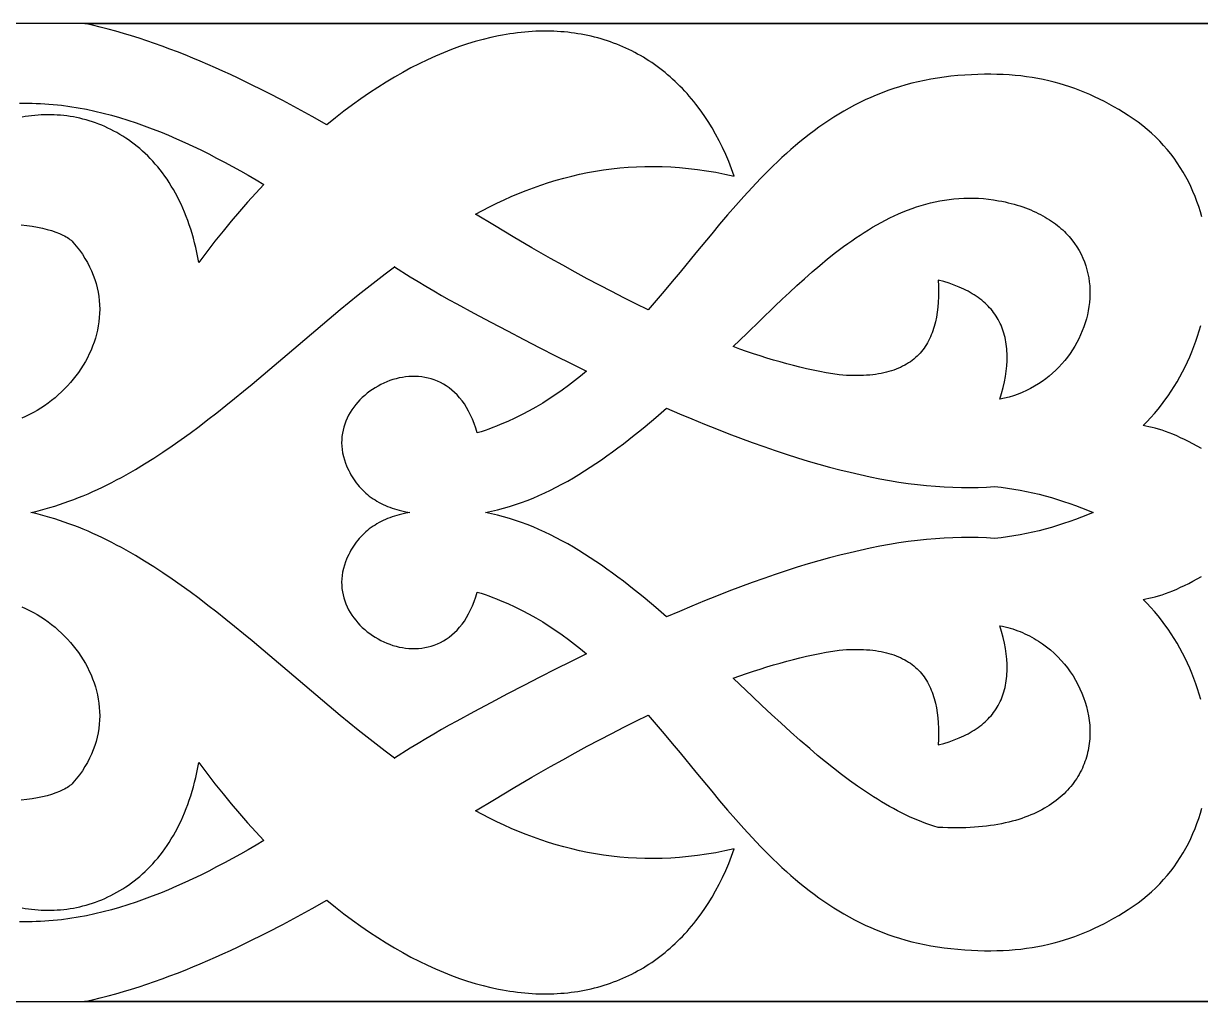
# Model space of a CAD drawing. Extents: x -365 to 365, y -40 to 40.
# Drawn here: x -133.1 to -36.8, y -40 to 40 of the extents above; entities that cross this region are included whole.
import ezdxf

# ---------------------------------------------------------------- set-up
doc = ezdxf.new("R2010")
doc.units = 0
doc.header["$MEASUREMENT"] = 0
doc.layers.add('LAYER_1', color=18, linetype='CONTINUOUS')

msp = doc.modelspace()

# ---------------------------------------------------------------- linework, layer by layer
at = {"layer": 'LAYER_1'}
for points in [[(-365, -40), (365, -40), (365, 40), (-365, 40)], [(-55.395, 25.723), (-54.989, 25.707), (-54.581, 25.678), (-54.169, 25.636), (-53.755, 25.579), (-53.338, 25.509), (-53.073, 25.458), (-52.814, 25.403), (-52.559, 25.345), (-52.31, 25.282), (-52.066, 25.216), (-51.827, 25.147), (-51.594, 25.074), (-51.365, 24.998), (-51.142, 24.918), (-50.923, 24.835), (-50.71, 24.749), (-50.501, 24.66), (-50.298, 24.567), (-50.1, 24.472), (-49.906, 24.373), (-49.717, 24.272), (-49.534, 24.168), (-49.355, 24.061), (-49.181, 23.951), (-49.011, 23.838), (-48.847, 23.723), (-48.687, 23.606), (-48.532, 23.486), (-48.382, 23.363), (-48.236, 23.238), (-48.095, 23.111), (-47.958, 22.982), (-47.827, 22.85), (-47.699, 22.717), (-47.576, 22.581), (-47.344, 22.304), (-47.13, 22.019), (-46.933, 21.727), (-46.754, 21.429), (-46.592, 21.124), (-46.446, 20.814), (-46.318, 20.5), (-46.206, 20.18), (-46.11, 19.857), (-46.031, 19.53), (-45.967, 19.2), (-45.919, 18.867), (-45.887, 18.533), (-45.869, 18.196), (-45.867, 17.859), (-45.88, 17.521), (-45.907, 17.183), (-45.949, 16.846), (-46.005, 16.509), (-46.075, 16.174), (-46.158, 15.84), (-46.256, 15.509), (-46.366, 15.181), (-46.49, 14.856), (-46.627, 14.535), (-46.776, 14.218), (-46.938, 13.906), (-47.112, 13.6), (-47.298, 13.299), (-47.496, 13.005), (-47.706, 12.717), (-47.928, 12.437), (-48.16, 12.164), (-48.404, 11.9), (-48.658, 11.644), (-48.923, 11.398), (-49.198, 11.161), (-49.484, 10.935), (-49.78, 10.72), (-50.085, 10.515), (-50.4, 10.323), (-50.724, 10.142), (-51.057, 9.974), (-51.399, 9.82), (-51.75, 9.679), (-52.11, 9.552), (-52.477, 9.44), (-52.853, 9.344), (-53.237, 9.262), (-53.095, 9.747), (-52.973, 10.221), (-52.87, 10.682), (-52.786, 11.133), (-52.721, 11.571), (-52.676, 11.998), (-52.651, 12.413), (-52.645, 12.616), (-52.644, 12.816), (-52.648, 13.014), (-52.657, 13.208), (-52.671, 13.4), (-52.689, 13.589), (-52.713, 13.774), (-52.741, 13.957), (-52.774, 14.137), (-52.812, 14.314), (-52.854, 14.489), (-52.902, 14.66), (-52.954, 14.828), (-53.012, 14.994), (-53.074, 15.156), (-53.14, 15.316), (-53.212, 15.473), (-53.289, 15.626), (-53.37, 15.777), (-53.456, 15.925), (-53.547, 16.07), (-53.643, 16.213), (-53.744, 16.352), (-53.85, 16.488), (-53.96, 16.622), (-54.075, 16.752), (-54.195, 16.88), (-54.32, 17.005), (-54.45, 17.127), (-54.584, 17.246), (-54.724, 17.362), (-54.868, 17.475), (-55.017, 17.585), (-55.171, 17.692), (-55.33, 17.797), (-55.493, 17.898), (-55.662, 17.997), (-55.835, 18.093), (-56.013, 18.186), (-56.196, 18.276), (-56.577, 18.447), (-56.976, 18.606), (-57.395, 18.754), (-57.834, 18.89), (-58.292, 19.015), (-58.27, 18.548), (-58.261, 18.092), (-58.266, 17.647), (-58.285, 17.213), (-58.318, 16.791), (-58.366, 16.382), (-58.43, 15.985), (-58.509, 15.6), (-58.555, 15.413), (-58.605, 15.229), (-58.659, 15.049), (-58.717, 14.872), (-58.779, 14.699), (-58.846, 14.529), (-58.918, 14.363), (-58.993, 14.201), (-59.074, 14.042), (-59.159, 13.887), (-59.248, 13.736), (-59.343, 13.588), (-59.442, 13.445), (-59.546, 13.306), (-59.655, 13.17), (-59.768, 13.039), (-59.887, 12.911), (-60.011, 12.788), (-60.14, 12.669), (-60.274, 12.555), (-60.414, 12.444), (-60.558, 12.338), (-60.708, 12.237), (-60.864, 12.139), (-61.025, 12.047), (-61.192, 11.958), (-61.364, 11.875), (-61.541, 11.796), (-61.725, 11.722), (-61.914, 11.652), (-62.109, 11.587), (-62.31, 11.527), (-62.517, 11.472), (-62.73, 11.422), (-62.949, 11.377), (-63.174, 11.337), (-63.406, 11.301), (-63.643, 11.271), (-63.887, 11.247), (-64.137, 11.227), (-64.394, 11.213), (-64.657, 11.204), (-64.927, 11.2), (-65.203, 11.201), (-65.486, 11.209), (-65.776, 11.221), (-66.072, 11.239), (-66.375, 11.263), (-66.908, 11.346), (-67.443, 11.437), (-67.978, 11.537), (-68.515, 11.646), (-69.054, 11.763), (-69.593, 11.889), (-70.134, 12.023), (-70.676, 12.164), (-71.219, 12.314), (-71.763, 12.471), (-72.309, 12.636), (-72.856, 12.809), (-73.404, 12.988), (-73.953, 13.175), (-74.503, 13.368), (-75.055, 13.569), (-73.945, 14.635), (-72.809, 15.742), (-71.644, 16.872), (-71.05, 17.44), (-70.449, 18.007), (-69.841, 18.57), (-69.224, 19.128), (-68.6, 19.678), (-67.967, 20.219), (-67.326, 20.747), (-66.677, 21.261), (-66.349, 21.512), (-66.018, 21.758), (-65.686, 22), (-65.351, 22.236), (-65.014, 22.468), (-64.675, 22.694), (-64.334, 22.914), (-63.99, 23.128), (-63.644, 23.335), (-63.295, 23.536), (-62.944, 23.73), (-62.591, 23.917), (-62.235, 24.096), (-61.877, 24.268), (-61.517, 24.431), (-61.153, 24.586), (-60.788, 24.733), (-60.42, 24.87), (-60.049, 24.999), (-59.676, 25.118), (-59.3, 25.227), (-58.922, 25.326), (-58.54, 25.415), (-58.157, 25.493), (-57.77, 25.561), (-57.381, 25.617), (-56.99, 25.663), (-56.595, 25.696), (-56.198, 25.717), (-55.798, 25.727)], [(-101.483, 19.29), (-100.84, 18.896), (-100.199, 18.51), (-99.561, 18.133), (-98.926, 17.765), (-98.294, 17.407), (-97.665, 17.06), (-96.265, 16.302), (-94.886, 15.565), (-93.529, 14.848), (-92.192, 14.151), (-90.876, 13.474), (-89.58, 12.818), (-88.304, 12.181), (-87.047, 11.564), (-87.536, 11.16), (-88.032, 10.765), (-88.537, 10.38), (-89.05, 10.006), (-89.572, 9.642), (-90.103, 9.29), (-90.643, 8.95), (-91.194, 8.622), (-91.754, 8.307), (-92.326, 8.006), (-92.908, 7.718), (-93.502, 7.445), (-94.107, 7.186), (-94.414, 7.063), (-94.725, 6.943), (-95.038, 6.827), (-95.354, 6.715), (-95.674, 6.608), (-95.997, 6.504), (-96.115, 6.901), (-96.244, 7.279), (-96.385, 7.637), (-96.537, 7.975), (-96.699, 8.294), (-96.87, 8.595), (-97.051, 8.877), (-97.24, 9.141), (-97.438, 9.387), (-97.643, 9.615), (-97.856, 9.826), (-98.075, 10.02), (-98.301, 10.197), (-98.533, 10.358), (-98.77, 10.503), (-99.012, 10.632), (-99.258, 10.745), (-99.508, 10.843), (-99.761, 10.927), (-100.017, 10.995), (-100.276, 11.05), (-100.537, 11.09), (-100.799, 11.116), (-101.062, 11.129), (-101.325, 11.129), (-101.589, 11.116), (-101.852, 11.091), (-102.114, 11.053), (-102.374, 11.003), (-102.633, 10.942), (-102.889, 10.869), (-103.142, 10.785), (-103.391, 10.69), (-103.637, 10.585), (-103.878, 10.47), (-104.115, 10.345), (-104.346, 10.21), (-104.571, 10.066), (-104.79, 9.913), (-105.001, 9.751), (-105.206, 9.581), (-105.403, 9.402), (-105.591, 9.216), (-105.771, 9.023), (-105.941, 8.822), (-106.102, 8.614), (-106.252, 8.4), (-106.392, 8.179), (-106.52, 7.952), (-106.637, 7.72), (-106.742, 7.482), (-106.833, 7.239), (-106.912, 6.991), (-106.977, 6.739), (-107.028, 6.482), (-107.064, 6.221), (-107.085, 5.957), (-107.09, 5.69), (-107.08, 5.419), (-107.052, 5.145), (-107.008, 4.87), (-106.946, 4.592), (-106.866, 4.312), (-106.768, 4.03), (-106.688, 3.83), (-106.604, 3.636), (-106.515, 3.447), (-106.422, 3.263), (-106.325, 3.085), (-106.223, 2.912), (-106.117, 2.744), (-106.006, 2.582), (-105.892, 2.424), (-105.773, 2.272), (-105.65, 2.125), (-105.523, 1.983), (-105.392, 1.846), (-105.256, 1.714), (-105.117, 1.586), (-104.974, 1.464), (-104.827, 1.347), (-104.675, 1.234), (-104.52, 1.126), (-104.361, 1.023), (-104.199, 0.924), (-104.032, 0.83), (-103.862, 0.741), (-103.688, 0.656), (-103.511, 0.576), (-103.33, 0.501), (-103.145, 0.429), (-102.957, 0.362), (-102.765, 0.3), (-102.57, 0.241), (-102.371, 0.187), (-102.169, 0.138), (-101.844, 0.065), (-101.519, 0), (-101.844, -0.065), (-102.169, -0.138), (-102.371, -0.187), (-102.57, -0.242), (-102.765, -0.3), (-102.957, -0.363), (-103.145, -0.43), (-103.33, -0.501), (-103.511, -0.577), (-103.688, -0.657), (-103.862, -0.742), (-104.032, -0.831), (-104.199, -0.925), (-104.361, -1.023), (-104.52, -1.126), (-104.675, -1.234), (-104.827, -1.346), (-104.974, -1.464), (-105.117, -1.586), (-105.256, -1.713), (-105.392, -1.845), (-105.523, -1.982), (-105.65, -2.124), (-105.773, -2.271), (-105.892, -2.423), (-106.006, -2.581), (-106.117, -2.743), (-106.223, -2.911), (-106.325, -3.084), (-106.422, -3.263), (-106.515, -3.446), (-106.604, -3.635), (-106.688, -3.83), (-106.768, -4.03), (-106.866, -4.312), (-106.946, -4.592), (-107.008, -4.87), (-107.052, -5.145), (-107.08, -5.419), (-107.09, -5.69), (-107.085, -5.957), (-107.064, -6.221), (-107.028, -6.482), (-106.977, -6.739), (-106.912, -6.991), (-106.833, -7.239), (-106.742, -7.482), (-106.637, -7.72), (-106.52, -7.952), (-106.392, -8.179), (-106.252, -8.399), (-106.102, -8.614), (-105.941, -8.821), (-105.771, -9.022), (-105.591, -9.216), (-105.403, -9.402), (-105.206, -9.58), (-105.001, -9.75), (-104.79, -9.912), (-104.571, -10.065), (-104.346, -10.209), (-104.115, -10.344), (-103.878, -10.469), (-103.637, -10.585), (-103.391, -10.69), (-103.142, -10.784), (-102.889, -10.868), (-102.633, -10.941), (-102.374, -11.003), (-102.114, -11.052), (-101.852, -11.09), (-101.589, -11.116), (-101.325, -11.129), (-101.062, -11.129), (-100.799, -11.116), (-100.537, -11.089), (-100.276, -11.049), (-100.017, -10.995), (-99.761, -10.926), (-99.508, -10.843), (-99.258, -10.745), (-99.012, -10.631), (-98.77, -10.503), (-98.533, -10.358), (-98.301, -10.197), (-98.075, -10.02), (-97.856, -9.826), (-97.643, -9.615), (-97.438, -9.386), (-97.24, -9.14), (-97.051, -8.877), (-96.87, -8.595), (-96.699, -8.294), (-96.537, -7.975), (-96.385, -7.637), (-96.244, -7.279), (-96.115, -6.901), (-95.997, -6.504), (-95.674, -6.608), (-95.354, -6.715), (-95.038, -6.827), (-94.725, -6.943), (-94.414, -7.063), (-94.107, -7.186), (-93.502, -7.445), (-92.908, -7.718), (-92.326, -8.006), (-91.754, -8.307), (-91.194, -8.622), (-90.643, -8.95), (-90.103, -9.29), (-89.572, -9.642), (-89.05, -10.005), (-88.537, -10.38), (-88.032, -10.765), (-87.536, -11.16), (-87.047, -11.564), (-88.304, -12.181), (-89.58, -12.817), (-90.876, -13.474), (-92.192, -14.15), (-93.529, -14.847), (-94.886, -15.563), (-96.265, -16.301), (-97.665, -17.059), (-98.294, -17.407), (-98.926, -17.765), (-99.561, -18.133), (-100.199, -18.511), (-100.84, -18.896), (-101.483, -19.29), (-102.779, -20.098), (-103.525, -19.535), (-104.268, -18.963), (-105.007, -18.382), (-105.743, -17.793), (-106.475, -17.198), (-107.204, -16.598), (-108.655, -15.385), (-110.098, -14.162), (-111.537, -12.937), (-112.973, -11.717), (-114.411, -10.51), (-115.131, -9.914), (-115.852, -9.324), (-116.575, -8.741), (-117.299, -8.167), (-118.026, -7.602), (-118.756, -7.046), (-119.489, -6.502), (-120.225, -5.97), (-120.964, -5.451), (-121.708, -4.946), (-122.456, -4.455), (-123.209, -3.981), (-123.967, -3.524), (-124.73, -3.084), (-125.114, -2.872), (-125.5, -2.664), (-125.886, -2.461), (-126.275, -2.263), (-126.665, -2.071), (-127.055, -1.885), (-127.445, -1.707), (-127.835, -1.536), (-128.226, -1.371), (-128.616, -1.213), (-129.007, -1.062), (-129.397, -0.918), (-129.787, -0.78), (-130.177, -0.649), (-130.567, -0.525), (-130.956, -0.407), (-131.345, -0.295), (-131.733, -0.19), (-132.121, -0.091), (-132.509, 0.002), (-132.121, 0.094), (-131.733, 0.192), (-131.345, 0.297), (-130.956, 0.409), (-130.567, 0.527), (-130.177, 0.651), (-129.787, 0.782), (-129.397, 0.919), (-129.007, 1.064), (-128.616, 1.214), (-128.226, 1.372), (-127.835, 1.536), (-127.445, 1.708), (-127.055, 1.886), (-126.665, 2.071), (-126.275, 2.263), (-125.886, 2.461), (-125.5, 2.664), (-125.114, 2.872), (-124.73, 3.084), (-123.967, 3.524), (-123.209, 3.981), (-122.456, 4.455), (-121.708, 4.946), (-120.964, 5.451), (-120.225, 5.97), (-119.489, 6.502), (-118.756, 7.046), (-118.026, 7.602), (-117.299, 8.167), (-116.575, 8.741), (-115.852, 9.324), (-115.131, 9.914), (-114.411, 10.51), (-112.973, 11.717), (-111.537, 12.937), (-110.098, 14.162), (-108.655, 15.385), (-107.204, 16.598), (-106.475, 17.198), (-105.743, 17.793), (-105.007, 18.382), (-104.268, 18.963), (-103.525, 19.535), (-102.779, 20.098)], [(-102.779, 20.098), (-102.78, 20.099), (-102.778, 20.099)], [(-75.055, 13.569), (-75.055, 13.569), (-75.055, 13.569)], [(-87.047, 11.564), (-87.047, 11.564), (-87.047, 11.564)], [(-80.505, 8.535), (-80.503, 8.535), (-79.457, 8.084), (-78.427, 7.65), (-77.411, 7.232), (-76.41, 6.831), (-75.425, 6.446), (-74.453, 6.078), (-73.496, 5.726), (-72.553, 5.39), (-71.624, 5.071), (-70.709, 4.768), (-69.807, 4.481), (-68.919, 4.211), (-68.044, 3.956), (-67.182, 3.718), (-66.333, 3.496), (-65.496, 3.289), (-64.672, 3.099), (-63.86, 2.924), (-63.06, 2.765), (-62.272, 2.623), (-61.495, 2.495), (-60.731, 2.384), (-59.977, 2.288), (-59.234, 2.208), (-58.503, 2.143), (-57.782, 2.094), (-57.072, 2.061), (-56.372, 2.043), (-55.682, 2.04), (-55.002, 2.053), (-54.332, 2.08), (-53.671, 2.124), (-53.675, 2.121), (-53.143, 2.063), (-52.615, 1.993), (-52.09, 1.913), (-51.568, 1.821), (-51.05, 1.72), (-50.536, 1.609), (-50.025, 1.487), (-49.517, 1.356), (-49.013, 1.216), (-48.513, 1.067), (-48.017, 0.909), (-47.524, 0.743), (-47.035, 0.569), (-46.55, 0.387), (-46.069, 0.197), (-45.592, -0.001), (-46.069, -0.198), (-46.55, -0.387), (-47.035, -0.569), (-47.524, -0.744), (-48.017, -0.91), (-48.513, -1.067), (-49.013, -1.216), (-49.517, -1.356), (-50.025, -1.487), (-50.536, -1.609), (-51.05, -1.72), (-51.568, -1.821), (-52.09, -1.913), (-52.615, -1.993), (-53.143, -2.063), (-53.675, -2.121), (-53.673, -2.122), (-54.333, -2.079), (-55.003, -2.052), (-55.683, -2.039), (-56.373, -2.042), (-57.073, -2.06), (-57.783, -2.094), (-58.504, -2.143), (-59.236, -2.208), (-59.978, -2.288), (-60.732, -2.384), (-61.497, -2.495), (-62.273, -2.622), (-63.061, -2.765), (-63.861, -2.924), (-64.673, -3.099), (-65.497, -3.289), (-66.333, -3.496), (-67.183, -3.718), (-68.045, -3.957), (-68.92, -4.211), (-69.808, -4.482), (-70.71, -4.769), (-71.625, -5.072), (-72.554, -5.391), (-73.497, -5.727), (-74.454, -6.079), (-75.425, -6.448), (-76.411, -6.833), (-77.411, -7.234), (-78.427, -7.652), (-79.457, -8.086), (-80.503, -8.538), (-80.505, -8.538), (-81.381, -7.78), (-82.262, -7.04), (-82.704, -6.677), (-83.148, -6.32), (-83.593, -5.968), (-84.04, -5.623), (-84.488, -5.284), (-84.938, -4.951), (-85.389, -4.626), (-85.842, -4.308), (-86.297, -3.997), (-86.753, -3.695), (-87.211, -3.401), (-87.671, -3.115), (-88.133, -2.839), (-88.597, -2.572), (-89.063, -2.315), (-89.53, -2.067), (-90, -1.83), (-90.472, -1.604), (-90.946, -1.388), (-91.422, -1.184), (-91.901, -0.992), (-92.381, -0.811), (-92.864, -0.643), (-93.349, -0.488), (-93.837, -0.345), (-94.327, -0.216), (-94.819, -0.1), (-95.314, 0.002), (-94.819, 0.103), (-94.327, 0.219), (-93.837, 0.348), (-93.349, 0.49), (-92.864, 0.646), (-92.381, 0.814), (-91.901, 0.994), (-91.422, 1.186), (-90.946, 1.39), (-90.472, 1.606), (-90, 1.832), (-89.53, 2.069), (-89.063, 2.316), (-88.597, 2.573), (-88.133, 2.84), (-87.671, 3.117), (-87.211, 3.402), (-86.753, 3.696), (-86.297, 3.998), (-85.842, 4.308), (-85.389, 4.626), (-84.938, 4.952), (-84.488, 5.284), (-84.04, 5.623), (-83.593, 5.969), (-83.148, 6.32), (-82.704, 6.677), (-82.262, 7.04), (-81.381, 7.78), (-80.505, 8.538)], [(-53.02, -9.306), (-52.806, -9.355), (-52.594, -9.409), (-52.385, -9.467), (-52.179, -9.53), (-51.975, -9.598), (-51.773, -9.671), (-51.575, -9.748), (-51.379, -9.829), (-51.186, -9.915), (-50.995, -10.005), (-50.808, -10.099), (-50.623, -10.197), (-50.441, -10.299), (-50.262, -10.405), (-50.087, -10.515), (-49.914, -10.628), (-49.744, -10.745), (-49.414, -10.99), (-49.096, -11.248), (-48.791, -11.519), (-48.5, -11.801), (-48.222, -12.096), (-47.958, -12.4), (-47.709, -12.715), (-47.473, -13.039), (-47.253, -13.371), (-47.048, -13.711), (-46.858, -14.059), (-46.683, -14.412), (-46.525, -14.772), (-46.383, -15.136), (-46.257, -15.505), (-46.149, -15.878), (-46.057, -16.253), (-45.983, -16.631), (-45.927, -17.01), (-45.889, -17.39), (-45.87, -17.77), (-45.869, -18.149), (-45.875, -18.338), (-45.887, -18.527), (-45.903, -18.716), (-45.924, -18.903), (-45.95, -19.09), (-45.981, -19.277), (-46.017, -19.462), (-46.058, -19.647), (-46.104, -19.83), (-46.155, -20.013), (-46.211, -20.194), (-46.272, -20.374), (-46.339, -20.553), (-46.41, -20.73), (-46.487, -20.906), (-46.57, -21.08), (-46.658, -21.252), (-46.751, -21.422), (-46.849, -21.591), (-46.953, -21.757), (-47.063, -21.922), (-47.178, -22.084), (-47.298, -22.244), (-47.424, -22.402), (-47.556, -22.557), (-47.694, -22.71), (-47.837, -22.861), (-47.986, -23.008), (-48.141, -23.153), (-48.302, -23.295), (-48.468, -23.434), (-48.641, -23.57), (-48.819, -23.703), (-49.003, -23.832), (-49.194, -23.959), (-49.39, -24.082), (-49.593, -24.201), (-49.802, -24.317), (-50.017, -24.429), (-50.238, -24.538), (-50.465, -24.642), (-50.699, -24.743), (-50.939, -24.84), (-51.185, -24.933), (-51.438, -25.021), (-51.697, -25.106), (-51.963, -25.186), (-52.235, -25.261), (-52.514, -25.332), (-52.799, -25.399), (-53.091, -25.46), (-53.39, -25.517), (-53.695, -25.569), (-54.007, -25.616), (-54.326, -25.659), (-54.652, -25.695), (-54.984, -25.727), (-55.324, -25.754), (-55.67, -25.775), (-56.023, -25.79), (-56.384, -25.8), (-56.751, -25.804), (-57.125, -25.803), (-57.507, -25.796), (-57.896, -25.782), (-58.292, -25.763), (-58.627, -25.66), (-58.961, -25.55), (-59.294, -25.431), (-59.627, -25.305), (-59.96, -25.172), (-60.292, -25.031), (-60.623, -24.884), (-60.954, -24.729), (-61.285, -24.567), (-61.615, -24.399), (-61.944, -24.224), (-62.273, -24.043), (-62.602, -23.856), (-62.931, -23.663), (-63.259, -23.463), (-63.586, -23.258), (-63.914, -23.048), (-64.241, -22.831), (-64.894, -22.383), (-65.546, -21.916), (-66.197, -21.429), (-66.848, -20.924), (-67.498, -20.404), (-68.148, -19.868), (-68.798, -19.318), (-69.577, -18.641), (-70.357, -17.948), (-71.137, -17.241), (-71.918, -16.521), (-72.7, -15.792), (-73.483, -15.055), (-75.055, -13.566), (-74.503, -13.367), (-73.953, -13.173), (-73.404, -12.987), (-72.856, -12.808), (-72.309, -12.636), (-71.763, -12.471), (-71.219, -12.314), (-70.676, -12.164), (-70.134, -12.023), (-69.593, -11.889), (-69.054, -11.763), (-68.515, -11.646), (-67.978, -11.537), (-67.443, -11.437), (-66.908, -11.346), (-66.375, -11.263), (-66.072, -11.239), (-65.776, -11.221), (-65.486, -11.208), (-65.203, -11.201), (-64.927, -11.2), (-64.657, -11.203), (-64.394, -11.212), (-64.137, -11.227), (-63.887, -11.246), (-63.643, -11.271), (-63.406, -11.301), (-63.174, -11.336), (-62.949, -11.376), (-62.73, -11.422), (-62.517, -11.472), (-62.31, -11.527), (-62.109, -11.587), (-61.914, -11.652), (-61.725, -11.721), (-61.541, -11.795), (-61.364, -11.874), (-61.192, -11.958), (-61.025, -12.046), (-60.864, -12.139), (-60.708, -12.236), (-60.558, -12.338), (-60.414, -12.444), (-60.274, -12.554), (-60.14, -12.669), (-60.011, -12.788), (-59.887, -12.911), (-59.768, -13.038), (-59.655, -13.17), (-59.546, -13.305), (-59.442, -13.445), (-59.343, -13.588), (-59.248, -13.735), (-59.159, -13.887), (-59.074, -14.042), (-58.993, -14.2), (-58.918, -14.363), (-58.846, -14.529), (-58.779, -14.699), (-58.717, -14.872), (-58.659, -15.049), (-58.605, -15.229), (-58.555, -15.413), (-58.509, -15.6), (-58.43, -15.985), (-58.366, -16.382), (-58.318, -16.792), (-58.285, -17.213), (-58.266, -17.647), (-58.261, -18.092), (-58.27, -18.548), (-58.292, -19.015), (-57.834, -18.89), (-57.395, -18.754), (-56.976, -18.606), (-56.577, -18.447), (-56.196, -18.275), (-56.013, -18.185), (-55.835, -18.093), (-55.662, -17.997), (-55.493, -17.898), (-55.33, -17.797), (-55.171, -17.692), (-55.017, -17.585), (-54.868, -17.474), (-54.724, -17.361), (-54.584, -17.245), (-54.45, -17.126), (-54.32, -17.004), (-54.195, -16.879), (-54.075, -16.752), (-53.96, -16.621), (-53.85, -16.488), (-53.744, -16.351), (-53.643, -16.212), (-53.547, -16.07), (-53.456, -15.924), (-53.37, -15.776), (-53.289, -15.625), (-53.212, -15.472), (-53.14, -15.315), (-53.074, -15.155), (-53.012, -14.993), (-52.954, -14.827), (-52.902, -14.659), (-52.854, -14.488), (-52.812, -14.313), (-52.774, -14.136), (-52.741, -13.956), (-52.713, -13.773), (-52.689, -13.588), (-52.671, -13.399), (-52.657, -13.207), (-52.648, -13.013), (-52.644, -12.816), (-52.645, -12.615), (-52.651, -12.412), (-52.676, -11.997), (-52.721, -11.57), (-52.786, -11.132), (-52.87, -10.682), (-52.973, -10.221), (-53.095, -9.747), (-53.237, -9.263)], [(-102.778, -20.099), (-102.78, -20.099), (-102.779, -20.098)]]:
    msp.add_lwpolyline(points, close=True, dxfattribs=at)
for points in [[(-36.713, 24.176), (-36.832, 24.602), (-36.965, 25.024), (-37.109, 25.443), (-37.266, 25.857), (-37.436, 26.266), (-37.619, 26.67), (-37.814, 27.069), (-38.022, 27.463), (-38.243, 27.85), (-38.477, 28.232), (-38.724, 28.606), (-38.985, 28.974), (-39.258, 29.335), (-39.545, 29.689), (-39.846, 30.035), (-40.159, 30.373), (-40.487, 30.702), (-40.828, 31.023), (-41.182, 31.335), (-41.551, 31.638), (-41.933, 31.932), (-42.329, 32.216), (-42.74, 32.489), (-43.126, 32.733), (-43.514, 32.969), (-43.904, 33.196), (-44.295, 33.414), (-44.688, 33.623), (-45.083, 33.823), (-45.482, 34.014), (-45.883, 34.197), (-46.288, 34.37), (-46.696, 34.533), (-47.108, 34.688), (-47.525, 34.833), (-47.946, 34.969), (-48.372, 35.096), (-48.803, 35.212), (-49.24, 35.32), (-49.683, 35.417), (-50.132, 35.505), (-50.587, 35.584), (-51.049, 35.652), (-51.519, 35.71), (-51.995, 35.759), (-52.48, 35.797), (-52.972, 35.826), (-53.473, 35.844), (-53.983, 35.852), (-54.501, 35.85), (-55.029, 35.837), (-55.567, 35.814), (-56.114, 35.781), (-56.672, 35.737), (-57.241, 35.682), (-57.795, 35.617), (-58.341, 35.54), (-58.878, 35.451), (-59.406, 35.351), (-59.926, 35.239), (-60.438, 35.115), (-60.942, 34.98), (-61.437, 34.835), (-61.925, 34.679), (-62.406, 34.513), (-62.879, 34.336), (-63.345, 34.15), (-63.804, 33.954), (-64.256, 33.748), (-64.701, 33.534), (-65.14, 33.31), (-65.573, 33.078), (-65.999, 32.837), (-66.42, 32.587), (-66.834, 32.33), (-67.243, 32.065), (-67.647, 31.792), (-68.045, 31.513), (-68.439, 31.225), (-68.827, 30.931), (-69.211, 30.631), (-69.59, 30.324), (-69.965, 30.011), (-70.335, 29.691), (-70.702, 29.367), (-71.065, 29.036), (-71.424, 28.7), (-71.779, 28.36), (-72.131, 28.014), (-72.48, 27.664), (-72.827, 27.31), (-73.51, 26.589), (-74.185, 25.854), (-74.851, 25.106), (-75.509, 24.347), (-76.163, 23.58), (-76.812, 22.805), (-78.104, 21.241), (-79.395, 19.672), (-80.045, 18.889), (-80.699, 18.111), (-81.359, 17.338), (-82.025, 16.574), (-82.025, 16.574), (-82.025, 16.574), (-82.025, 16.574), (-83.011, 17.058), (-84.001, 17.557), (-84.993, 18.068), (-85.99, 18.592), (-86.989, 19.127), (-87.992, 19.672), (-88.998, 20.227), (-90.007, 20.791), (-90.766, 21.221), (-91.527, 21.658), (-93.057, 22.553), (-94.595, 23.471), (-96.141, 24.407), (-96.142, 24.406), (-96.142, 24.408), (-96.141, 24.407), (-95.564, 24.713), (-94.982, 25.01), (-94.395, 25.297), (-93.804, 25.573), (-93.209, 25.839), (-92.609, 26.092), (-92.004, 26.334), (-91.394, 26.564), (-90.78, 26.782), (-90.16, 26.986), (-89.535, 27.178), (-88.904, 27.356), (-88.268, 27.52), (-87.627, 27.669), (-86.979, 27.804), (-86.326, 27.925), (-85.667, 28.029), (-85.001, 28.118), (-84.33, 28.191), (-83.651, 28.248), (-82.967, 28.288), (-82.275, 28.31), (-81.577, 28.315), (-80.872, 28.303), (-80.16, 28.272), (-79.44, 28.222), (-78.714, 28.154), (-77.98, 28.066), (-77.238, 27.959), (-76.488, 27.831), (-75.731, 27.683), (-74.966, 27.515), (-75.187, 28.124), (-75.422, 28.719), (-75.669, 29.3), (-75.93, 29.866), (-76.204, 30.416), (-76.49, 30.952), (-76.788, 31.473), (-77.099, 31.978), (-77.423, 32.468), (-77.758, 32.943), (-78.104, 33.401), (-78.282, 33.625), (-78.462, 33.844), (-78.646, 34.06), (-78.832, 34.271), (-79.021, 34.479), (-79.213, 34.682), (-79.407, 34.881), (-79.604, 35.077), (-79.804, 35.268), (-80.007, 35.455), (-80.212, 35.638), (-80.42, 35.817), (-80.63, 35.991), (-80.843, 36.162), (-81.059, 36.328), (-81.277, 36.49), (-81.497, 36.648), (-81.72, 36.802), (-81.946, 36.951), (-82.174, 37.096), (-82.404, 37.237), (-82.637, 37.373), (-82.872, 37.506), (-83.11, 37.633), (-83.349, 37.757), (-83.591, 37.876), (-83.836, 37.99), (-84.082, 38.101), (-84.331, 38.206), (-84.582, 38.308), (-84.835, 38.405), (-85.091, 38.497), (-85.348, 38.585), (-85.608, 38.669), (-85.869, 38.747), (-86.133, 38.822), (-86.399, 38.892), (-86.666, 38.957), (-86.936, 39.017), (-87.208, 39.073), (-87.481, 39.125), (-87.757, 39.171), (-88.034, 39.213), (-88.313, 39.251), (-88.595, 39.283), (-88.878, 39.311), (-89.162, 39.334), (-89.449, 39.353), (-89.737, 39.367), (-90.027, 39.375), (-90.319, 39.38), (-90.612, 39.379), (-90.907, 39.373), (-91.204, 39.363), (-91.502, 39.348), (-91.802, 39.327), (-92.103, 39.302), (-92.406, 39.272), (-92.711, 39.237), (-93.017, 39.198), (-93.324, 39.153), (-93.633, 39.103), (-93.943, 39.048), (-94.255, 38.988), (-94.882, 38.853), (-95.515, 38.698), (-96.153, 38.523), (-96.796, 38.327), (-97.443, 38.11), (-98.095, 37.872), (-98.752, 37.613), (-99.412, 37.334), (-100.077, 37.033), (-100.745, 36.711), (-101.417, 36.367), (-102.092, 36.001), (-102.771, 35.614), (-103.452, 35.205), (-104.137, 34.774), (-104.824, 34.321), (-105.514, 33.845), (-106.205, 33.347), (-106.899, 32.826), (-107.595, 32.283), (-108.293, 31.716), (-108.297, 31.716), (-109.496, 32.39), (-110.7, 33.051), (-111.909, 33.698), (-113.124, 34.329), (-113.733, 34.638), (-114.343, 34.942), (-114.955, 35.241), (-115.569, 35.536), (-116.183, 35.824), (-116.799, 36.108), (-117.416, 36.385), (-118.035, 36.656), (-118.655, 36.921), (-119.276, 37.18), (-119.898, 37.432), (-120.522, 37.677), (-121.147, 37.915), (-121.774, 38.146), (-122.402, 38.369), (-123.031, 38.584), (-123.662, 38.792), (-124.294, 38.991), (-124.927, 39.181), (-125.562, 39.363), (-126.198, 39.536), (-126.835, 39.7), (-127.474, 39.855), (-128.114, 40), (-0.869, 40)], [(-133.452, 33.475), (-133.106, 33.481), (-132.76, 33.483), (-132.415, 33.479), (-132.07, 33.47), (-131.726, 33.456), (-131.381, 33.437), (-131.038, 33.413), (-130.694, 33.384), (-130.351, 33.35), (-130.009, 33.311), (-129.325, 33.22), (-128.643, 33.111), (-127.962, 32.983), (-127.283, 32.839), (-126.606, 32.678), (-125.93, 32.501), (-125.257, 32.309), (-124.585, 32.102), (-123.915, 31.88), (-123.246, 31.645), (-122.58, 31.396), (-121.915, 31.135), (-121.252, 30.862), (-120.591, 30.577), (-119.932, 30.281), (-119.275, 29.975), (-118.62, 29.659), (-117.967, 29.334), (-117.316, 29), (-116.667, 28.658), (-116.02, 28.308), (-115.374, 27.951), (-114.732, 27.588), (-114.091, 27.219), (-113.452, 26.844), (-113.452, 26.844), (-114.12, 26.122), (-114.788, 25.379), (-115.455, 24.614), (-116.122, 23.827), (-116.789, 23.019), (-117.455, 22.188), (-118.12, 21.335), (-118.784, 20.459), (-118.858, 20.87), (-118.938, 21.274), (-119.025, 21.669), (-119.119, 22.057), (-119.218, 22.438), (-119.324, 22.811), (-119.436, 23.176), (-119.553, 23.534), (-119.676, 23.884), (-119.805, 24.228), (-119.939, 24.563), (-120.079, 24.891), (-120.224, 25.212), (-120.375, 25.526), (-120.53, 25.832), (-120.69, 26.131), (-120.855, 26.423), (-121.025, 26.708), (-121.199, 26.985), (-121.378, 27.256), (-121.561, 27.519), (-121.749, 27.775), (-121.94, 28.024), (-122.136, 28.266), (-122.336, 28.501), (-122.539, 28.729), (-122.746, 28.951), (-122.956, 29.165), (-123.17, 29.372), (-123.388, 29.573), (-123.608, 29.766), (-123.832, 29.953), (-124.058, 30.133), (-124.288, 30.306), (-124.52, 30.473), (-124.755, 30.633), (-124.992, 30.786), (-125.232, 30.933), (-125.474, 31.073), (-125.719, 31.206), (-125.965, 31.333), (-126.213, 31.453), (-126.463, 31.567), (-126.715, 31.675), (-126.968, 31.776), (-127.223, 31.87), (-127.479, 31.958), (-127.737, 32.04), (-127.995, 32.116), (-128.255, 32.185), (-128.516, 32.248), (-128.777, 32.304), (-129.039, 32.355), (-129.301, 32.399), (-129.564, 32.437), (-129.828, 32.469), (-130.091, 32.495), (-130.355, 32.515), (-130.619, 32.529), (-130.882, 32.537), (-131.145, 32.539), (-131.408, 32.535), (-131.67, 32.525), (-131.932, 32.509), (-132.193, 32.487), (-132.454, 32.459), (-132.713, 32.426), (-132.971, 32.386), (-133.228, 32.341)], [(-133.305, 23.526), (-132.848, 23.479), (-132.406, 23.419), (-131.981, 23.345), (-131.574, 23.26), (-131.188, 23.164), (-130.825, 23.058), (-130.486, 22.943), (-130.173, 22.82), (-129.889, 22.691), (-129.759, 22.623), (-129.636, 22.554), (-129.521, 22.484), (-129.414, 22.413), (-129.316, 22.341), (-129.227, 22.268), (-129.147, 22.194), (-129.077, 22.12), (-128.799, 21.791), (-128.542, 21.46), (-128.305, 21.125), (-128.088, 20.788), (-127.889, 20.448), (-127.71, 20.106), (-127.549, 19.762), (-127.407, 19.417), (-127.282, 19.07), (-127.175, 18.723), (-127.086, 18.375), (-127.013, 18.026), (-126.957, 17.678), (-126.918, 17.33), (-126.894, 16.982), (-126.886, 16.636), (-126.893, 16.29), (-126.916, 15.947), (-126.953, 15.605), (-127.004, 15.265), (-127.069, 14.927), (-127.149, 14.593), (-127.241, 14.261), (-127.347, 13.933), (-127.465, 13.608), (-127.595, 13.287), (-127.738, 12.971), (-127.893, 12.659), (-128.058, 12.352), (-128.235, 12.05), (-128.423, 11.754), (-128.621, 11.463), (-128.829, 11.179), (-129.047, 10.901), (-129.275, 10.629), (-129.511, 10.365), (-129.757, 10.108), (-130.011, 9.859), (-130.273, 9.617), (-130.542, 9.384), (-130.82, 9.159), (-131.104, 8.943), (-131.395, 8.736), (-131.693, 8.539), (-131.997, 8.351), (-132.307, 8.174), (-132.622, 8.007), (-132.943, 7.85), (-133.268, 7.704)], [(-36.743, 5.239), (-37.099, 5.438), (-37.448, 5.625), (-37.79, 5.802), (-38.124, 5.967), (-38.45, 6.121), (-38.77, 6.264), (-39.081, 6.396), (-39.385, 6.518), (-39.681, 6.628), (-39.969, 6.728), (-40.249, 6.817), (-40.521, 6.895), (-40.784, 6.963), (-41.039, 7.021), (-41.286, 7.068), (-41.524, 7.104), (-41.202, 7.429), (-40.889, 7.763), (-40.586, 8.105), (-40.291, 8.455), (-40.007, 8.812), (-39.732, 9.177), (-39.466, 9.548), (-39.21, 9.926), (-38.964, 10.311), (-38.728, 10.701), (-38.502, 11.097), (-38.286, 11.499), (-38.079, 11.906), (-37.883, 12.318), (-37.698, 12.734), (-37.522, 13.154), (-37.357, 13.579), (-37.202, 14.007), (-37.058, 14.438), (-36.925, 14.873), (-36.802, 15.31)], [(-36.802, -15.31), (-36.925, -14.873), (-37.058, -14.438), (-37.203, -14.007), (-37.357, -13.579), (-37.522, -13.154), (-37.698, -12.734), (-37.883, -12.318), (-38.079, -11.906), (-38.286, -11.499), (-38.502, -11.097), (-38.728, -10.701), (-38.964, -10.311), (-39.21, -9.926), (-39.466, -9.548), (-39.732, -9.177), (-40.007, -8.812), (-40.291, -8.455), (-40.586, -8.105), (-40.889, -7.763), (-41.202, -7.429), (-41.524, -7.104), (-41.286, -7.067), (-41.039, -7.02), (-40.783, -6.963), (-40.52, -6.895), (-40.248, -6.817), (-39.968, -6.727), (-39.68, -6.628), (-39.384, -6.517), (-39.081, -6.396), (-38.769, -6.264), (-38.45, -6.121), (-38.123, -5.967), (-37.789, -5.802), (-37.448, -5.626), (-37.099, -5.438), (-36.743, -5.24)], [(-133.268, -7.704), (-132.943, -7.85), (-132.622, -8.006), (-132.307, -8.173), (-131.997, -8.351), (-131.693, -8.539), (-131.395, -8.736), (-131.104, -8.943), (-130.82, -9.158), (-130.542, -9.383), (-130.273, -9.616), (-130.011, -9.858), (-129.757, -10.107), (-129.511, -10.364), (-129.275, -10.629), (-129.047, -10.9), (-128.829, -11.178), (-128.621, -11.463), (-128.423, -11.753), (-128.235, -12.049), (-128.058, -12.351), (-127.893, -12.658), (-127.738, -12.97), (-127.595, -13.286), (-127.465, -13.607), (-127.347, -13.932), (-127.241, -14.26), (-127.149, -14.592), (-127.069, -14.926), (-127.004, -15.264), (-126.953, -15.604), (-126.916, -15.946), (-126.893, -16.29), (-126.886, -16.635), (-126.894, -16.982), (-126.918, -17.329), (-126.957, -17.677), (-127.013, -18.026), (-127.086, -18.374), (-127.175, -18.722), (-127.282, -19.07), (-127.407, -19.416), (-127.549, -19.762), (-127.71, -20.106), (-127.889, -20.448), (-128.088, -20.788), (-128.305, -21.125), (-128.542, -21.46), (-128.799, -21.791), (-129.077, -22.12), (-129.147, -22.194), (-129.227, -22.268), (-129.316, -22.341), (-129.414, -22.414), (-129.521, -22.485), (-129.636, -22.555), (-129.759, -22.624), (-129.889, -22.691), (-130.173, -22.821), (-130.486, -22.944), (-130.825, -23.059), (-131.188, -23.165), (-131.574, -23.261), (-131.981, -23.346), (-132.406, -23.419), (-132.848, -23.48), (-133.305, -23.526)], [(-0.869, -40), (-128.116, -40), (-127.476, -39.855), (-126.837, -39.7), (-126.2, -39.536), (-125.564, -39.363), (-124.929, -39.181), (-124.296, -38.991), (-123.664, -38.792), (-123.033, -38.585), (-122.404, -38.369), (-121.776, -38.146), (-121.149, -37.916), (-120.524, -37.678), (-119.9, -37.432), (-119.277, -37.18), (-118.656, -36.922), (-118.036, -36.657), (-117.417, -36.385), (-116.8, -36.108), (-116.184, -35.825), (-115.569, -35.536), (-114.956, -35.242), (-114.344, -34.943), (-113.733, -34.639), (-113.124, -34.33), (-111.909, -33.699), (-110.7, -33.052), (-109.496, -32.391), (-108.297, -31.717), (-108.293, -31.717), (-107.595, -32.284), (-106.899, -32.827), (-106.205, -33.348), (-105.514, -33.846), (-104.824, -34.321), (-104.137, -34.775), (-103.452, -35.206), (-102.771, -35.615), (-102.092, -36.002), (-101.417, -36.367), (-100.745, -36.711), (-100.077, -37.033), (-99.412, -37.334), (-98.752, -37.614), (-98.095, -37.873), (-97.443, -38.11), (-96.796, -38.327), (-96.153, -38.523), (-95.515, -38.699), (-94.882, -38.854), (-94.255, -38.989), (-93.943, -39.048), (-93.633, -39.103), (-93.324, -39.153), (-93.017, -39.198), (-92.711, -39.238), (-92.406, -39.273), (-92.103, -39.303), (-91.802, -39.328), (-91.502, -39.348), (-91.204, -39.363), (-90.907, -39.374), (-90.612, -39.379), (-90.319, -39.38), (-90.027, -39.376), (-89.737, -39.367), (-89.449, -39.353), (-89.162, -39.335), (-88.878, -39.312), (-88.595, -39.284), (-88.313, -39.251), (-88.034, -39.214), (-87.757, -39.172), (-87.481, -39.125), (-87.208, -39.074), (-86.936, -39.018), (-86.666, -38.957), (-86.399, -38.892), (-86.133, -38.822), (-85.869, -38.748), (-85.608, -38.669), (-85.348, -38.585), (-85.091, -38.498), (-84.835, -38.405), (-84.582, -38.308), (-84.331, -38.207), (-84.082, -38.101), (-83.836, -37.991), (-83.591, -37.876), (-83.349, -37.757), (-83.11, -37.634), (-82.872, -37.506), (-82.637, -37.374), (-82.404, -37.237), (-82.174, -37.096), (-81.946, -36.951), (-81.72, -36.802), (-81.497, -36.648), (-81.277, -36.491), (-81.059, -36.329), (-80.843, -36.162), (-80.63, -35.992), (-80.42, -35.817), (-80.212, -35.638), (-80.007, -35.455), (-79.804, -35.268), (-79.604, -35.077), (-79.407, -34.882), (-79.213, -34.682), (-79.021, -34.479), (-78.832, -34.272), (-78.646, -34.06), (-78.462, -33.845), (-78.282, -33.625), (-78.104, -33.402), (-77.758, -32.943), (-77.423, -32.469), (-77.099, -31.979), (-76.788, -31.473), (-76.49, -30.953), (-76.204, -30.417), (-75.93, -29.866), (-75.669, -29.3), (-75.422, -28.72), (-75.187, -28.125), (-74.966, -27.515), (-75.731, -27.684), (-76.488, -27.831), (-77.238, -27.959), (-77.98, -28.066), (-78.714, -28.154), (-79.44, -28.222), (-80.16, -28.272), (-80.872, -28.303), (-81.577, -28.315), (-82.275, -28.31), (-82.967, -28.288), (-83.651, -28.248), (-84.33, -28.191), (-85.001, -28.118), (-85.667, -28.029), (-86.326, -27.924), (-86.979, -27.804), (-87.627, -27.669), (-88.268, -27.519), (-88.904, -27.355), (-89.535, -27.177), (-90.16, -26.986), (-90.78, -26.781), (-91.394, -26.564), (-92.004, -26.334), (-92.609, -26.091), (-93.209, -25.838), (-93.804, -25.572), (-94.395, -25.296), (-94.982, -25.009), (-95.564, -24.712), (-96.14, -24.406), (-96.142, -24.407), (-96.142, -24.404), (-96.14, -24.406), (-94.595, -23.471), (-93.057, -22.554), (-91.527, -21.659), (-90.766, -21.221), (-90.007, -20.791), (-88.998, -20.226), (-87.992, -19.671), (-86.989, -19.126), (-85.99, -18.591), (-84.993, -18.068), (-84.001, -17.557), (-83.011, -17.058), (-82.025, -16.574), (-82.025, -16.573), (-82.025, -16.573), (-82.025, -16.574), (-81.359, -17.338), (-80.699, -18.111), (-80.045, -18.889), (-79.395, -19.671), (-78.104, -21.241), (-76.812, -22.805), (-76.163, -23.579), (-75.509, -24.347), (-74.851, -25.106), (-74.185, -25.854), (-73.51, -26.589), (-72.827, -27.31), (-72.48, -27.664), (-72.131, -28.014), (-71.779, -28.36), (-71.424, -28.7), (-71.065, -29.036), (-70.702, -29.366), (-70.335, -29.691), (-69.965, -30.01), (-69.59, -30.323), (-69.211, -30.63), (-68.827, -30.931), (-68.439, -31.225), (-68.045, -31.512), (-67.647, -31.792), (-67.243, -32.065), (-66.834, -32.33), (-66.42, -32.587), (-65.999, -32.836), (-65.573, -33.077), (-65.14, -33.309), (-64.701, -33.533), (-64.256, -33.748), (-63.804, -33.953), (-63.345, -34.149), (-62.879, -34.335), (-62.406, -34.512), (-61.925, -34.678), (-61.437, -34.834), (-60.942, -34.979), (-60.438, -35.114), (-59.926, -35.237), (-59.406, -35.349), (-58.878, -35.45), (-58.341, -35.539), (-57.795, -35.616), (-57.241, -35.68), (-56.672, -35.735), (-56.114, -35.779), (-55.567, -35.813), (-55.029, -35.836), (-54.501, -35.848), (-53.983, -35.851), (-53.473, -35.843), (-52.972, -35.825), (-52.48, -35.796), (-51.995, -35.758), (-51.519, -35.709), (-51.049, -35.651), (-50.587, -35.583), (-50.132, -35.504), (-49.683, -35.416), (-49.24, -35.319), (-48.803, -35.212), (-48.372, -35.095), (-47.946, -34.968), (-47.525, -34.832), (-47.108, -34.687), (-46.696, -34.533), (-46.288, -34.369), (-45.883, -34.196), (-45.482, -34.014), (-45.083, -33.823), (-44.688, -33.623), (-44.295, -33.414), (-43.904, -33.196), (-43.514, -32.969), (-43.126, -32.733), (-42.74, -32.489), (-42.329, -32.216), (-41.933, -31.932), (-41.551, -31.638), (-41.182, -31.335), (-40.828, -31.023), (-40.487, -30.702), (-40.16, -30.373), (-39.846, -30.035), (-39.545, -29.689), (-39.259, -29.335), (-38.985, -28.974), (-38.725, -28.606), (-38.478, -28.232), (-38.243, -27.85), (-38.022, -27.463), (-37.814, -27.069), (-37.619, -26.67), (-37.437, -26.266), (-37.267, -25.857), (-37.11, -25.443), (-36.965, -25.024), (-36.833, -24.602), (-36.713, -24.176)], [(-133.228, -32.341), (-132.971, -32.386), (-132.713, -32.426), (-132.454, -32.459), (-132.193, -32.487), (-131.932, -32.508), (-131.67, -32.524), (-131.408, -32.534), (-131.145, -32.539), (-130.882, -32.537), (-130.619, -32.529), (-130.355, -32.515), (-130.091, -32.495), (-129.828, -32.469), (-129.564, -32.437), (-129.301, -32.399), (-129.039, -32.355), (-128.777, -32.304), (-128.516, -32.247), (-128.255, -32.185), (-127.995, -32.115), (-127.737, -32.04), (-127.479, -31.958), (-127.223, -31.87), (-126.968, -31.775), (-126.715, -31.674), (-126.463, -31.567), (-126.213, -31.453), (-125.965, -31.333), (-125.719, -31.206), (-125.474, -31.072), (-125.232, -30.932), (-124.992, -30.786), (-124.755, -30.632), (-124.52, -30.473), (-124.288, -30.306), (-124.058, -30.133), (-123.832, -29.953), (-123.608, -29.766), (-123.388, -29.572), (-123.17, -29.372), (-122.956, -29.164), (-122.746, -28.95), (-122.539, -28.729), (-122.336, -28.501), (-122.136, -28.266), (-121.94, -28.024), (-121.749, -27.774), (-121.561, -27.518), (-121.378, -27.255), (-121.199, -26.985), (-121.025, -26.707), (-120.855, -26.423), (-120.69, -26.131), (-120.53, -25.832), (-120.375, -25.525), (-120.224, -25.212), (-120.079, -24.891), (-119.939, -24.562), (-119.805, -24.227), (-119.676, -23.884), (-119.553, -23.533), (-119.436, -23.175), (-119.324, -22.81), (-119.218, -22.437), (-119.119, -22.056), (-119.025, -21.668), (-118.938, -21.272), (-118.858, -20.869), (-118.784, -20.458), (-118.12, -21.334), (-117.455, -22.187), (-116.789, -23.018), (-116.122, -23.827), (-115.455, -24.613), (-114.788, -25.378), (-114.12, -26.121), (-113.452, -26.843), (-113.452, -26.845), (-114.091, -27.22), (-114.732, -27.589), (-115.374, -27.952), (-116.02, -28.308), (-116.667, -28.658), (-117.316, -29), (-117.967, -29.334), (-118.62, -29.659), (-119.275, -29.975), (-119.932, -30.281), (-120.591, -30.577), (-121.252, -30.862), (-121.915, -31.135), (-122.58, -31.396), (-123.246, -31.645), (-123.915, -31.88), (-124.585, -32.102), (-125.257, -32.309), (-125.93, -32.501), (-126.606, -32.678), (-127.283, -32.839), (-127.962, -32.984), (-128.643, -33.111), (-129.325, -33.22), (-130.009, -33.312), (-130.351, -33.35), (-130.694, -33.384), (-131.038, -33.413), (-131.381, -33.437), (-131.726, -33.456), (-132.07, -33.471), (-132.415, -33.479), (-132.76, -33.483), (-133.106, -33.482), (-133.452, -33.475)]]:
    msp.add_lwpolyline(points, dxfattribs=at)

doc.saveas('drawing.dxf')
